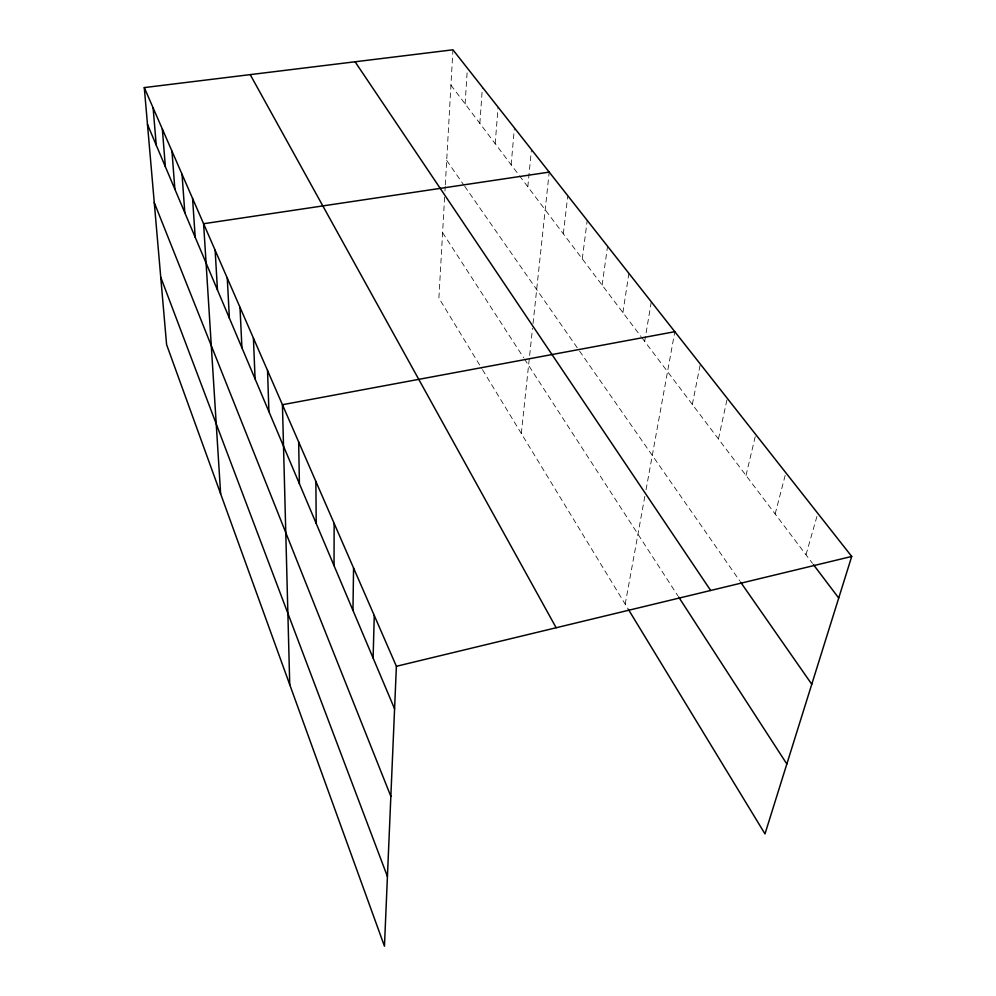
<?xml version="1.0" encoding="UTF-8"?>
<svg xmlns="http://www.w3.org/2000/svg" width="996" height="996" viewBox="0 0 996 996"><rect width="100%" height="100%" fill="white"/><g stroke="black" fill="none" stroke-linecap="round" stroke-linejoin="round"><path stroke-width="0.75" stroke-dasharray="4.98 3.74" d="M444.602 197.183L438.9 298.078L481.728 368.445M444.951 191.058L445.212 186.464M445.299 184.932L452.943 49.8M465.12 103.908L467.298 69.645M479.848 123.392L482.425 87.262M495.186 143.685L498.087 107.17M511.16 164.813L514.409 127.899M527.818 186.837L531.441 149.525M521.306 433.472L532.536 328.207M533.034 323.575L549.207 172.109M563.325 233.799L567.782 195.714M582.287 258.885L587.217 220.402M602.119 285.117L607.572 246.261M622.898 312.595L628.899 273.365M644.673 341.404L651.297 301.8M625.202 604.186L644.96 495.697M646.043 489.733L674.815 331.693M692.32 404.426L700.337 364.125M718.44 438.975L727.279 398.338M746.004 475.428L755.74 434.505M775.149 513.973L785.856 472.776M806.001 554.784L817.803 513.351M450.939 85.158L518.567 174.599M519.489 175.819L641.051 336.611M641.959 337.806L812.537 563.437M446.681 160.431L463.8 184.995M464.684 186.252L578.688 349.833M579.548 351.065L739.717 580.88M442.598 232.653L523.61 357.689M524.431 358.971L677.803 595.695M482.5 369.715L628.376 609.403"/><path stroke-width="1.49" d="M334.034 565.641L334.133 523.386M352.958 610.411L353.568 567.981M373.102 658.045L374.272 615.516M144.283 87.586L396.396 666.287L384.456 946.2L166.593 344.604L144.283 87.586L452.943 49.8L851.717 556.453L764.99 833.901L628.376 609.403M396.396 666.287L851.717 556.453M674.815 331.693L282.441 404.725L289.736 684.638M549.207 172.109L203.595 223.727L220.639 493.829M813.471 564.67L838.719 598.061M740.588 582.125L811.777 684.252M355.074 61.777L710.671 590.479M678.625 596.965L786.84 764.007M250.208 74.613L556.154 627.754M147.47 124.4L394.578 708.841M154.256 202.561L390.843 796.339M160.742 277.224L387.432 876.53M153.123 107.879L156.235 145.105M162.348 129.057L165.361 166.693M171.972 151.168L174.873 189.203M182.044 174.263L184.808 212.708M192.564 198.428L195.204 237.285M215.148 250.257L217.452 289.911M227.275 278.096L229.379 318.135M240.011 307.341L241.916 347.753M253.42 338.117L255.076 378.891M267.538 370.524L268.92 411.659M298.663 441.975L299.398 483.732M315.869 481.454L316.205 523.485"/></g></svg>
